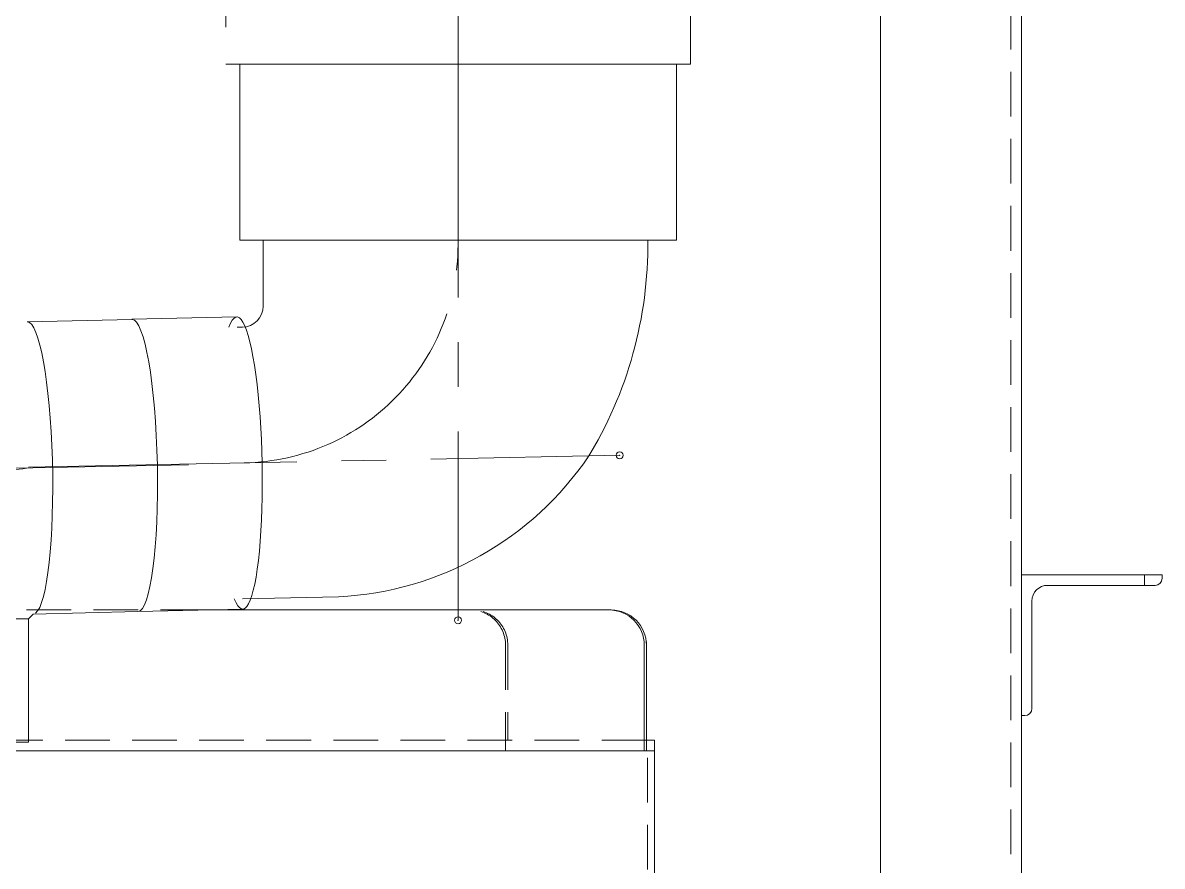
# Model space of a CAD drawing. Units: millimetres at full size. Extents: x -34906 to 7411, y -8440 to 3030.
# Drawn here: x 811.9 to 1135.5, y -3457.4 to -3217.8 of the extents above; entities that cross this region are included whole.
import ezdxf

# ---------------------------------------------------------------- set-up
doc = ezdxf.new("R2010")
doc.units = ezdxf.units.MM
doc.header["$LTSCALE"] = 4
doc.header["$PDMODE"] = 32
doc.header["$PDSIZE"] = 2
for name, pattern in [('USER1', [28.575, 19.05, -3.175, 3.175, -3.175]), ('USER3', [31.75, 15.875, -3.175, 3.175, -3.175, 3.175, -3.175]), ('USER4', [4.7625, 3.175, -1.5875])]:
    doc.linetypes.add(name, pattern=pattern)
for name, color, linetype, lineweight in [('0-0_0', 7, 'Continuous', 9), ('0-2_01_外形線', 7, 'Continuous', 18), ('0-3_04_中心線', 7, 'USER1', 9), ('0-8_05_仮想線', 2, 'Continuous', 18), ('0-A_03_かくれ線', 6, 'USER4', 18)]:
    doc.layers.add(name, color=color, linetype=linetype, lineweight=lineweight)

msp = doc.modelspace()

# ---------------------------------------------------------------- linework, layer by layer
at = {"layer": '0-0_0', "lineweight": 18}
for p, q in [((873.533, -3279.586), (873.533, -3229.586)), ((873.533, -3229.586), (997.533, -3229.586)), ((997.533, -3229.586), (997.533, -3279.586)), ((997.533, -3279.586), (873.533, -3279.586)), ((813.184, -3302.767), (842.941, -3302.058)), ((842.878, -3301.954), (872.705, -3301.35)), ((872.765, -3304.304), (874.282, -3304.273)), ((874.326, -3381.378), (901.589, -3380.826)), ((844.625, -3385.041), (814.864, -3385.75)), ((874.386, -3384.333), (844.605, -3385.041)), ((730.533, -3387.108), (813.533, -3387.108)), ((813.533, -3387.108), (814.864, -3385.75)), ((813.533, -3387.108), (813.533, -3422.108)), ((813.533, -3422.108), (730.533, -3422.108)), ((991.352, -3424.586), (352.714, -3424.586))]:
    msp.add_line(p, q, dxfattribs=at)
for centre, radius, start, end in [((873.533, -3280.829), 115.9, 328.38414, 0.61435), ((897.063, -3289.579), 91.36, 272.84008, 325.87348)]:
    msp.add_arc(centre, radius, start, end, dxfattribs=at)
at = {"layer": '0-0_0'}
for p in [(981.446, -3340.656), (935.533, -3387.508)]:
    msp.add_point(p, dxfattribs=at)
at = {"layer": '0-2_01_外形線'}
for p, q in [((880.161, -3279.586), (880.161, -3298.274)), ((1130.533, -3374.586), (1130.533, -3377.586)), ((1135.533, -3374.586), (1135.533, -3375.586)), ((1133.533, -3377.586), (1103.033, -3377.586)), ((979.03, -3384.586), (863.74, -3384.586)), ((1098.533, -3382.086), (1098.533, -3412.586)), ((988.381, -3393.677), (988.381, -3424.586)), ((989.03, -3393.677), (989.03, -3424.586)), ((989.03, -3394.586), (989.03, -3421.586)), ((991.352, -3421.586), (989.03, -3421.586)), ((991.352, -3424.586), (991.352, -3421.586)), ((991.352, -4334.586), (991.352, -3424.586))]:
    msp.add_line(p, q, dxfattribs=at)
for points in [[(1055.533, -4334.586), (1055.533, -3174.586), (1095.533, -3174.586), (1095.533, -4334.586)], [(1096.533, -3414.586), (1095.533, -3414.586), (1095.533, -3374.586), (1135.533, -3374.586)]]:
    msp.add_lwpolyline(points, dxfattribs=at)
for centre, radius, start, end in [((874.161, -3298.274), 6, 271.16, 0), ((1103.033, -3382.086), 4.5, 90, 180), ((1133.533, -3375.586), 2, 270, 0), ((978.422, -3394.586), 10, 0, 90), ((979.03, -3394.586), 10, 0, 90), ((1096.533, -3412.586), 2, 270, 360)]:
    msp.add_arc(centre, radius, start, end, dxfattribs=at)
for centre, start_param, end_param in [((873.546, -3342.841), 2.7619498, 6.6592194), ((814.024, -3344.258), 3.2466092, 6.2831853), ((843.785, -3343.55), 3.1415927, 6.2831853)]:
    msp.add_ellipse(centre, major_axis=(-0.84, 41.492), ratio=0.152861, start_param=start_param, end_param=end_param, dxfattribs=at)
at = {"layer": '0-3_04_中心線', "color": 1, "lineweight": 18}
for p, q in [((935.533, -3219.586), (935.533, -3387.508)), ((813.558, -3344.056), (981.446, -3340.656)), ((859.015, -3343.347), (737.602, -3345.806))]:
    msp.add_line(p, q, dxfattribs=at)
for centre, radius, start, end in [((873.533, -3280.829), 62, 271.16, 0), ((817.033, -3389.207), 45.049, 93.82937, 177.33063)]:
    msp.add_arc(centre, radius, start, end, dxfattribs=at)
at = {"layer": '0-8_05_仮想線', "linetype": 'USER3'}
for p, q in [((935.533, -3132.586), (935.533, -3234.586)), ((869.533, -3155.586), (869.533, -3229.586)), ((1001.533, -3229.586), (1001.533, -3155.586)), ((869.533, -3229.586), (1001.533, -3229.586))]:
    msp.add_line(p, q, dxfattribs=at)
at = {"layer": '0-A_03_かくれ線'}
for p, q in [((1092.533, -3174.586), (1092.533, -4524.586)), ((863.74, -3384.586), (735.515, -3384.586)), ((949.029, -3394.586), (949.029, -3424.586)), ((949.678, -3394.586), (949.678, -3421.586)), ((989.03, -3421.586), (355.036, -3421.586)), ((989.352, -4334.586), (989.352, -3424.586))]:
    msp.add_line(p, q, dxfattribs=at)
for centre in [(939.029, -3394.586), (939.678, -3394.586)]:
    msp.add_arc(centre, 10, 0, 90, dxfattribs=at)

doc.saveas('drawing.dxf')
